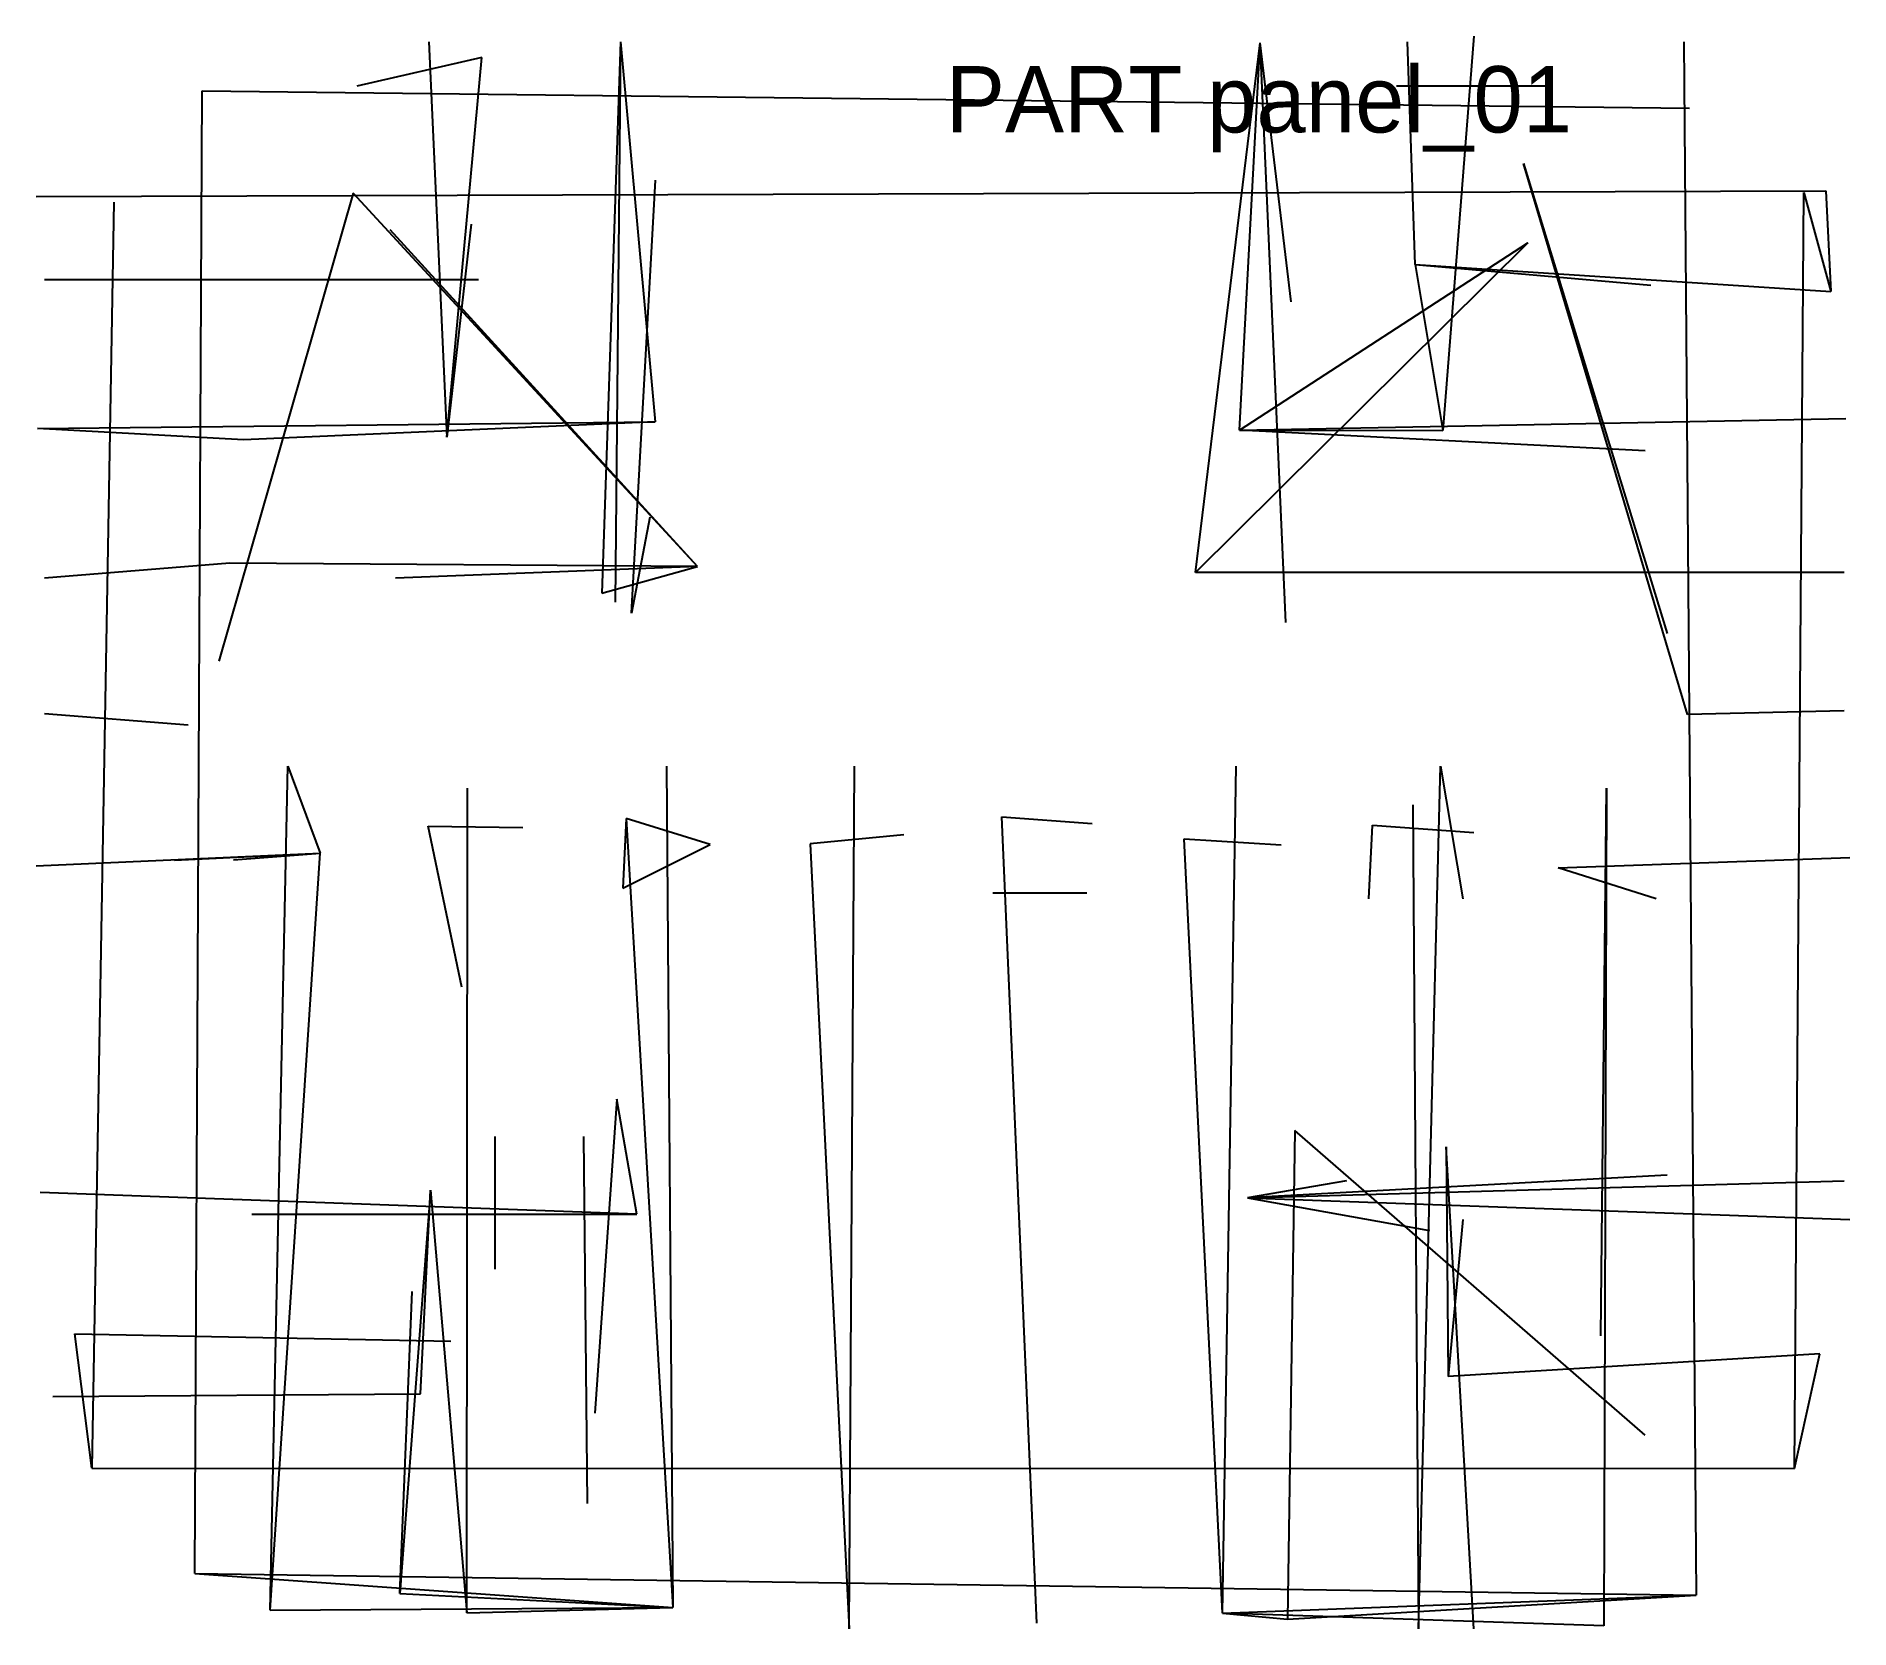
# Model space of a CAD drawing. Header units: millimetres. Extents: x 0 to 328, y 2 to 290.
import ezdxf

# ---------------------------------------------------------------- set-up
doc = ezdxf.new("R2010")
doc.units = ezdxf.units.MM
doc.layers.add('ANNOTATIONS', color=3, linetype='Continuous')
doc.layers.add('GEOMETRY', color=7, linetype='Continuous')

msp = doc.modelspace()

# ---------------------------------------------------------------- linework, layer by layer
at = {"layer": 'GEOMETRY'}
for p, q in [((71, 289), (74.25, 217.5)), ((105.67, 289), (102.31, 189.26)), ((105.67, 289), (104.72, 187.67)), ((105.67, 289), (111.91, 220.27)), ((209.65, 193), (221.34, 288.84)), ((217.64, 218.75), (221.34, 288.84)), ((227, 242), (221.34, 288.84)), ((226, 184), (221.34, 288.84)), ((249.4, 248.72), (248, 289)), ((260, 290), (254.42, 218.71)), ((298, 289), (300.22, 8.08)), ((80.56, 286.17), (58, 281)), ((74.25, 217.5), (80.56, 286.17)), ((28.67, 12), (30.02, 280.15)), ((30.02, 280.15), (299, 277)), ((273, 281), (246, 281)), ((298.67, 167.33), (269, 267)), ((269, 267), (295, 182)), ((107.64, 185.67), (112, 264)), ((0, 261), (323.69, 262.06)), ((14, 260), (10.06, 31.03)), ((57.29, 261.62), (33, 177)), ((119.59, 194.13), (57.29, 261.62)), ((318, 31), (319.7, 261.74)), ((319.7, 261.74), (324.56, 243.83)), ((323.69, 262.06), (324.56, 243.83)), ((78.67, 256), (74.25, 217.5)), ((119.59, 194.13), (64, 255)), ((269.78, 252.63), (209.65, 193)), ((217.64, 218.75), (269.78, 252.63)), ((1.5, 246), (80, 246)), ((249.4, 248.72), (324.56, 243.83)), ((249.4, 248.72), (292, 245)), ((249.4, 248.72), (254.42, 218.71)), ((0.23, 219.04), (111.91, 220.27)), ((111.91, 220.27), (37.5, 217)), ((217.64, 218.75), (327.28, 220.89)), ((37.5, 217), (0.23, 219.04)), ((291, 215), (217.64, 218.75)), ((217.64, 218.75), (254.42, 218.71)), ((111, 203), (107.64, 185.67)), ((34.99, 194.71), (1.5, 192)), ((119.59, 194.13), (34.99, 194.71)), ((119.59, 194.13), (65, 192)), ((102.31, 189.26), (119.59, 194.13)), ((327, 193), (209.65, 193)), ((1.5, 167.5), (27.5, 165.5)), ((327, 168), (298.67, 167.33)), ((42.33, 5.33), (45.5, 158)), ((45.5, 158), (51.34, 142.29)), ((114, 158), (115.11, 5.82)), ((147, 2), (148, 158)), ((214.56, 4.84), (217, 158)), ((250, 2), (254, 158)), ((254, 158), (258, 134)), ((77.9, 4.86), (78, 154)), ((249, 151), (250, 2)), ((283, 55), (284, 154)), ((284, 154), (283.5, 2.5)), ((106.67, 148.53), (106.07, 135.92)), ((121.9, 143.8), (106.67, 148.53)), ((106.67, 148.53), (115.11, 5.82)), ((181, 3), (174.63, 148.85)), ((174.63, 148.85), (191, 147.6)), ((77, 118), (70.89, 147.14)), ((70.89, 147.14), (88, 146.88)), ((156.92, 145.6), (139.97, 143.95)), ((214.56, 4.84), (207.62, 144.86)), ((207.62, 144.86), (225.17, 143.79)), ((241, 134), (241.67, 147.33)), ((241.67, 147.33), (260, 146)), ((0, 140), (51.34, 142.29)), ((25, 141), (51.34, 142.29)), ((35.7, 141.05), (51.34, 142.29)), ((42.33, 5.33), (51.34, 142.29)), ((106.07, 135.92), (121.9, 143.8)), ((139.97, 143.95), (147, 2)), ((275.28, 139.61), (328, 141.5)), ((293, 134), (275.28, 139.61)), ((190, 135), (173, 135)), ((105, 97.79), (101, 41)), ((108.64, 76.98), (105, 97.79)), ((227.62, 92.12), (226.29, 3.75)), ((291, 37), (227.62, 92.12)), ((83, 67), (83, 91)), ((99, 91), (99.67, 24.67)), ((260, 2), (255, 89.15)), ((255, 89.15), (255.34, 47.59)), ((295, 84), (219.05, 79.9)), ((237, 83), (219.05, 79.9)), ((219.05, 79.9), (327, 83)), ((108.64, 76.98), (0.72, 80.89)), ((71.33, 81.33), (65.74, 8.36)), ((69.5, 44.5), (71.33, 81.33)), ((71.33, 81.33), (77.9, 4.86)), ((219.05, 79.9), (328, 76)), ((219.05, 79.9), (252, 74)), ((39, 77), (108.64, 76.98)), ((258, 76), (255.34, 47.59)), ((65.74, 8.36), (68, 63)), ((10.06, 31.03), (7, 55.33)), ((7, 55.33), (75, 54)), ((322.61, 51.71), (255.34, 47.59)), ((318, 31), (322.61, 51.71)), ((3, 44), (69.5, 44.5)), ((10.06, 31.03), (318, 31)), ((28.67, 12), (115.11, 5.82)), ((28.67, 12), (300.22, 8.08)), ((65.74, 8.36), (115.11, 5.82)), ((214.56, 4.84), (300.22, 8.08)), ((226.29, 3.75), (300.22, 8.08)), ((42.33, 5.33), (115.11, 5.82)), ((77.9, 4.86), (115.11, 5.82)), ((283.5, 2.5), (214.56, 4.84)), ((214.56, 4.84), (226.29, 3.75))]:
    msp.add_line(p, q, dxfattribs=at)

# ---------------------------------------------------------------- texts
at = {"layer": 'ANNOTATIONS'}
msp.add_text('PART panel_01', height=12, dxfattribs=at).set_placement((164.5, 272.6))

doc.saveas('drawing.dxf')
